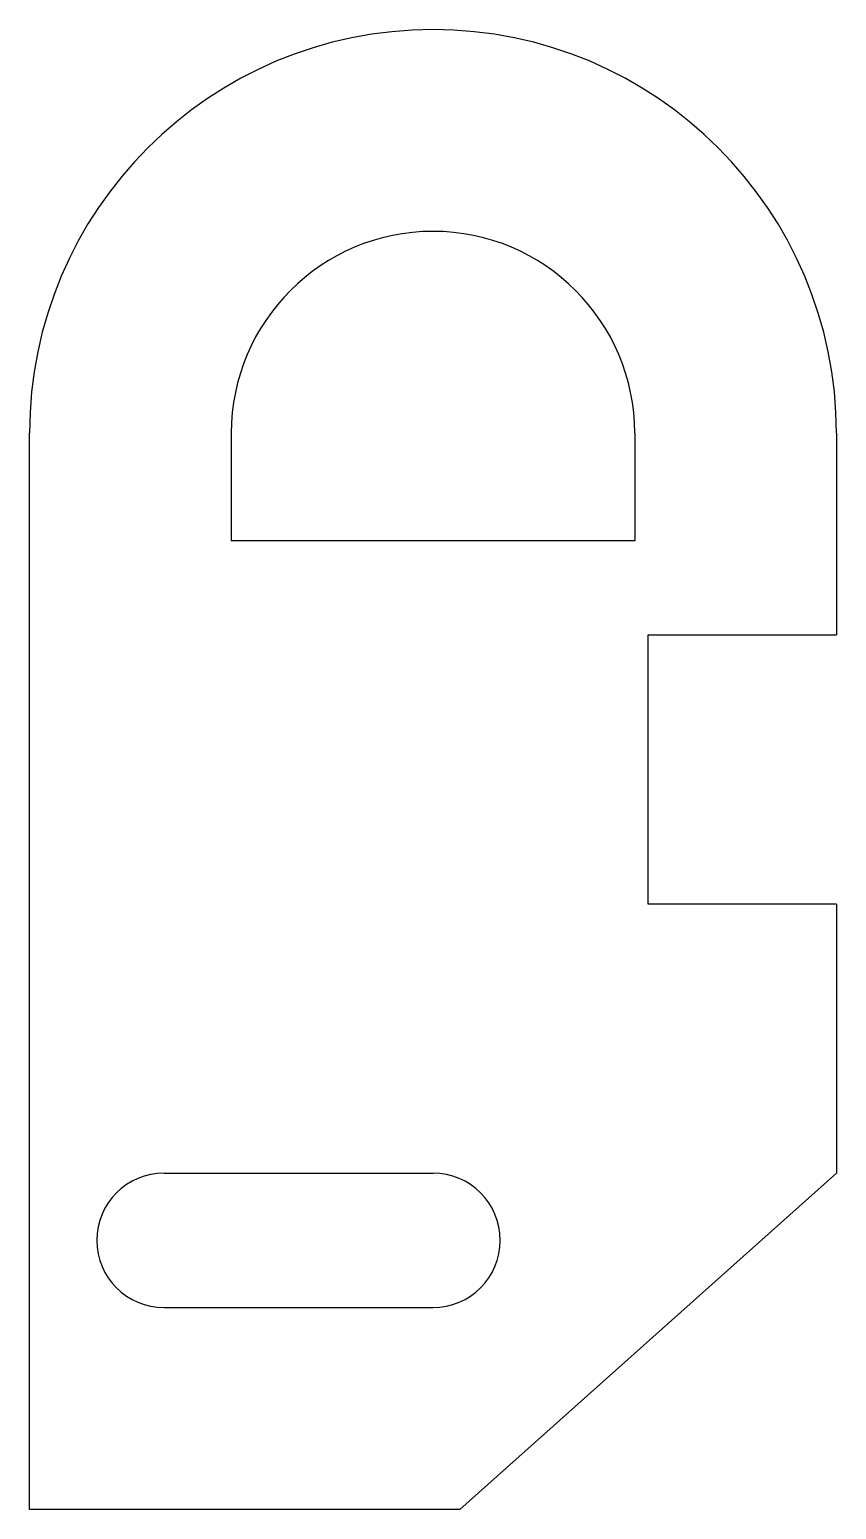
# Model space of a CAD drawing. Header units: millimetres. Extents: x 2400 to 2460, y 1870 to 1980.
import ezdxf

# ---------------------------------------------------------------- set-up
doc = ezdxf.new("R2010")
doc.units = ezdxf.units.MM

msp = doc.modelspace()

# ---------------------------------------------------------------- linework, layer by layer
for p, q in [((2415, 1950), (2415, 1942)), ((2445, 1950), (2445, 1942)), ((2445, 1942), (2415, 1942)), ((2410, 1895), (2430, 1895)), ((2460, 1895), (2432, 1870)), ((2410, 1885), (2430, 1885))]:
    msp.add_line(p, q)
for points in [[(2432, 1870), (2400, 1870), (2400, 1950)], [(2460, 1950), (2460, 1935)], [(2460, 1915), (2446, 1915), (2446, 1935), (2460, 1935)], [(2460, 1915), (2460, 1895)]]:
    msp.add_lwpolyline(points)
for centre, radius, start, end in [((2430, 1950), 30, 0, 180), ((2430, 1950), 15, 0, 180), ((2410, 1890), 5, 90, 270), ((2430, 1890), 5, 270, 90)]:
    msp.add_arc(centre, radius, start, end)

doc.saveas('drawing.dxf')
